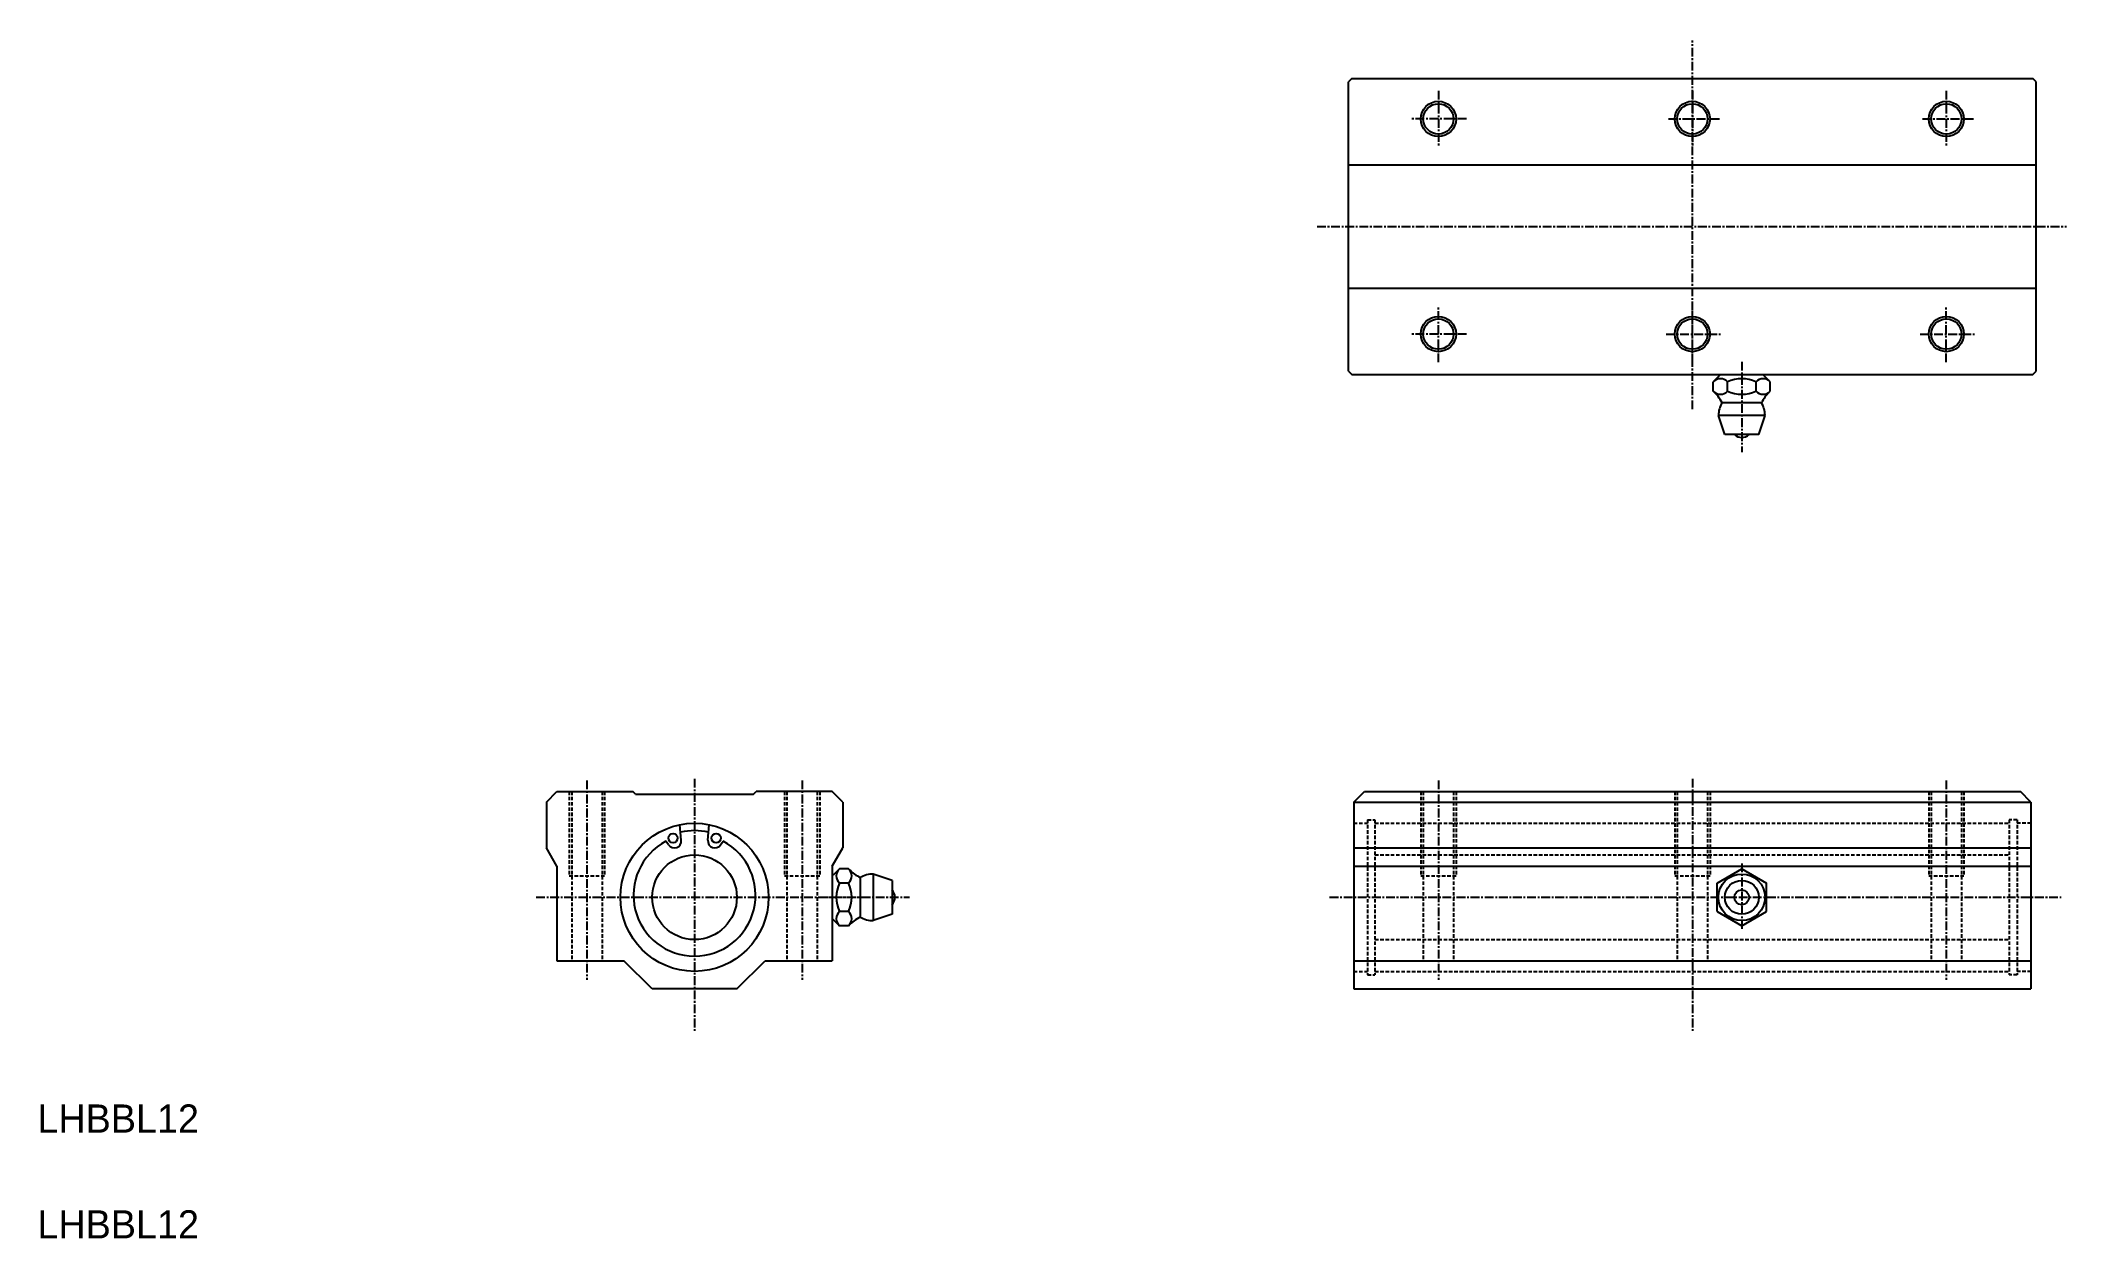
# Model space of a CAD drawing. Extents: x 10 to 298, y 10 to 180.
import ezdxf

# ---------------------------------------------------------------- set-up
doc = ezdxf.new("R2010")
doc.units = 0
doc.linetypes.add('CENTER', pattern=[2, 1.25, -0.25, 0.25, -0.25])
doc.linetypes.add('DASHED', pattern=[0.75, 0.5, -0.25])
doc.layers.get('0').update_dxf_attribs({"linetype": 'CONTINUOUS'})
doc.layers.add('CENTER', color=1, linetype='CENTER')

# ---------------------------------------------------------------- blocks, each defined once
blk = doc.blocks.new('A$C75322640')
at = {"color": 7, "linetype": 'CONTINUOUS'}
for p, q in [((-3, 0), (-4.04, -1.04)), ((0, 0), (0, 0)), ((-4.04, -2.34), (-4.04, -1.04)), ((-2.02, -2.34), (-2.02, -1.04)), ((2.02, -2.34), (2.02, -1.04)), ((4.04, -1.04), (3.13, -0.13)), ((4.04, -2.34), (4.04, -1.04)), ((2.8, -4), (-2.8, -4)), ((-2.4, -8.5), (-3.3, -5.8)), ((3.3, -5.8), (-3.3, -5.8)), ((-1.05, -8.5), (-2.4, -8.5)), ((1.05, -8.5), (-1.05, -8.5)), ((2.4, -8.5), (1.05, -8.5)), ((2.4, -8.5), (3.3, -5.8))]:
    blk.add_line(p, q, dxfattribs=at)
for centre, radius, start, end in [((-3.03, -1.95), 1.36, 41.9851, 138.0149), ((-3.03, -1.43), 1.36, 221.9851, 318.0149), ((-8.15, -6.71), 6, 26.874, 46.757), ((0, -5.35), 4.76, 64.8911, 115.1089), ((0, 1.97), 4.76, 244.8911, 295.1089), ((3.03, -1.95), 1.36, 41.985, 138.0149), ((3.03, -1.43), 1.36, 221.9851, 318.015), ((8.15, -6.71), 6, 135.0047, 153.126), ((0.19, -5.8), 3.49, 148.9518, 180), ((-0.19, -5.8), 3.49, 0, 31.0482), ((0, -7.33), 1.57, 228.2478, 311.7522)]:
    blk.add_arc(centre, radius, start, end, dxfattribs=at)
blk = doc.blocks.new('A$C38B63311')
at = {"layer": 'CENTER', "color": 1, "linetype": 'CENTER'}
blk.add_line((0, 1.82), (0, -10.98), dxfattribs=at)
at = {"color": 7, "linetype": 'CONTINUOUS'}
blk.add_blockref('A$C75322640', (0, 0), dxfattribs=at)
blk = doc.blocks.new('A$C0BF40FBB')
at = {"color": 7, "linetype": 'CONTINUOUS'}
for p, q in [((-3.5, 2.021), (0, 4.041)), ((0, 4.041), (3.5, 2.021)), ((-3.5, -2.021), (-3.5, 2.021)), ((3.5, -2.021), (3.5, 2.021)), ((-3.5, -2.021), (0, -4.041)), ((0, -4.041), (3.5, -2.021))]:
    blk.add_line(p, q, dxfattribs=at)
for radius in [3.3, 2.4, 1.049]:
    blk.add_circle((0, 0), radius, dxfattribs=at)

msp = doc.modelspace()

# ---------------------------------------------------------------- linework, layer by layer
at = {"color": 7, "linetype": 'CONTINUOUS'}
for p, q in [((196.35, 174.47), (195.85, 173.97)), ((195.85, 132.97), (195.85, 173.97)), ((196.35, 174.47), (292.85, 174.47)), ((293.35, 173.97), (292.85, 174.47)), ((293.35, 132.97), (293.35, 173.97)), ((195.85, 162.22), (293.35, 162.22)), ((195.85, 144.72), (293.35, 144.72)), ((195.85, 132.97), (196.35, 132.47)), ((196.35, 132.47), (292.85, 132.47)), ((292.85, 132.47), (293.35, 132.97)), ((82.15, 71.87), (83.65, 73.37)), ((82.15, 71.87), (82.15, 65.37)), ((83.65, 73.37), (94.4, 73.37)), ((94.8, 72.97), (94.4, 73.37)), ((94.8, 72.97), (111.5, 72.97)), ((111.5, 72.97), (111.9, 73.37)), ((122.65, 73.37), (111.9, 73.37)), ((124.15, 71.87), (122.65, 73.37)), ((124.15, 71.87), (124.15, 65.37)), ((196.6, 71.87), (198.1, 73.37)), ((196.6, 71.87), (292.6, 71.87)), ((196.6, 71.87), (196.6, 45.37)), ((198.1, 73.37), (291.1, 73.37)), ((292.6, 71.87), (291.1, 73.37)), ((292.6, 71.87), (292.6, 45.37)), ((99.46, 65.79), (99.1, 66.31)), ((101.27, 66.45), (101.08, 68.66)), ((105.03, 66.45), (105.23, 68.66)), ((106.85, 65.79), (107.21, 66.31)), ((83.65, 62.77), (82.15, 65.37)), ((122.65, 62.77), (124.15, 65.37)), ((196.6, 65.37), (292.6, 65.37)), ((83.65, 62.77), (83.65, 49.37)), ((122.65, 62.77), (122.65, 49.37)), ((196.6, 62.77), (292.6, 62.77)), ((83.65, 49.37), (93.15, 49.37)), ((97.15, 45.37), (93.15, 49.37)), ((109.15, 45.37), (113.15, 49.37)), ((113.15, 49.37), (122.65, 49.37)), ((196.6, 49.37), (292.6, 49.37)), ((204.85, 49.37), (204.85, 49.37)), ((244.6, 49.37), (244.6, 49.37)), ((109.15, 45.37), (97.15, 45.37)), ((196.6, 45.37), (292.6, 45.37))]:
    msp.add_line(p, q, dxfattribs=at)
at = {"color": 3, "linetype": 'DASHED'}
for p, q in [((85.4, 73.37), (85.4, 61.37)), ((85.75, 73.37), (85.75, 49.37)), ((90.05, 73.37), (90.05, 49.37)), ((90.4, 73.37), (90.4, 61.37)), ((115.9, 73.37), (115.9, 61.37)), ((116.25, 73.37), (116.25, 49.37)), ((120.55, 73.37), (120.55, 49.37)), ((120.9, 73.37), (120.9, 61.37)), ((206.1, 73.37), (206.1, 61.37)), ((206.45, 73.37), (206.45, 49.37)), ((210.75, 73.37), (210.75, 49.37)), ((211.1, 73.37), (211.1, 61.37)), ((242.1, 73.37), (242.1, 61.37)), ((242.45, 73.37), (242.45, 49.37)), ((246.75, 73.37), (246.75, 49.37)), ((247.1, 73.37), (247.1, 61.37)), ((278.1, 73.37), (278.1, 61.37)), ((278.45, 73.37), (278.45, 49.37)), ((282.75, 73.37), (282.75, 49.37)), ((283.1, 73.37), (283.1, 61.37)), ((198.56, 69.37), (198.56, 47.37)), ((198.56, 69.37), (199.6, 69.37)), ((199.6, 69.37), (199.6, 47.37)), ((289.49, 69.37), (289.49, 47.37)), ((290.64, 69.37), (289.49, 69.37)), ((290.64, 69.37), (290.64, 47.37)), ((196.6, 68.87), (198.56, 68.87)), ((199.6, 68.87), (289.49, 68.87)), ((292.6, 68.87), (290.64, 68.87)), ((199.6, 64.37), (289.49, 64.37)), ((90.4, 61.37), (85.4, 61.37)), ((120.9, 61.37), (115.9, 61.37)), ((211.1, 61.37), (206.1, 61.37)), ((247.1, 61.37), (242.1, 61.37)), ((283.1, 61.37), (278.1, 61.37)), ((199.6, 52.37), (289.49, 52.37)), ((196.6, 47.87), (198.56, 47.87)), ((198.56, 47.37), (199.6, 47.37)), ((199.6, 47.87), (289.49, 47.87)), ((290.64, 47.37), (289.49, 47.37)), ((292.6, 47.87), (290.64, 47.87))]:
    msp.add_line(p, q, dxfattribs=at)
at = {"color": 3}
for centre in [(208.6, 168.72), (244.6, 168.72), (280.6, 168.72), (208.6, 138.22), (244.6, 138.22), (280.6, 138.22)]:
    msp.add_circle(centre, 2.5, dxfattribs=at)
at = {"color": 7, "linetype": 'CONTINUOUS'}
for centre, radius in [((208.6, 168.72), 2.15), ((244.6, 168.72), 2.15), ((280.6, 168.72), 2.15), ((208.6, 138.22), 2.15), ((244.6, 138.22), 2.15), ((280.6, 138.22), 2.15), ((103.15, 58.37), 10.5), ((100.1, 66.76), 0.65), ((106.21, 66.76), 0.65), ((103.15, 58.37), 6)]:
    msp.add_circle(centre, radius, dxfattribs=at)
for centre, radius, start, end in [((103.15, 58.67), 8.65, 117.9872, 62.0128), ((100.28, 66.36), 1, 214.9779, 4.9921), ((103.15, 58.37), 9.45, 77.8934, 102.1066), ((106.03, 66.36), 1, 175.0079, 325.0221)]:
    msp.add_arc(centre, radius, start, end, dxfattribs=at)
at = {"layer": 'CENTER', "color": 1, "linetype": 'CENTER'}
for p, q in [((244.6, 127.57), (244.6, 179.84)), ((208.6, 172.72), (208.6, 164.72)), ((244.6, 172.72), (244.6, 164.72)), ((280.6, 172.72), (280.6, 164.72)), ((212.6, 168.72), (204.6, 168.72)), ((241.2, 168.72), (248.6, 168.72)), ((277.2, 168.72), (284.6, 168.72)), ((191.39, 153.47), (297.63, 153.47)), ((208.6, 134.22), (208.6, 142.22)), ((244.6, 134.22), (244.6, 142.22)), ((280.6, 134.22), (280.6, 142.22)), ((212.6, 138.22), (204.6, 138.22)), ((240.87, 138.22), (248.6, 138.22)), ((276.87, 138.22), (284.6, 138.22)), ((251.6, 134.29), (251.6, 121.49)), ((87.9, 74.94), (87.9, 46.65)), ((103.15, 75.17), (103.15, 39.17)), ((118.4, 74.94), (118.4, 46.65)), ((208.6, 74.94), (208.6, 46.65)), ((244.6, 75.17), (244.6, 39.17)), ((280.6, 74.94), (280.6, 46.65)), ((251.6, 63.17), (251.6, 53.85)), ((80.69, 58.37), (127.09, 58.37)), ((193.17, 58.37), (296.9, 58.37))]:
    msp.add_line(p, q, dxfattribs=at)

# ---------------------------------------------------------------- block references
at = {"color": 7, "linetype": 'CONTINUOUS'}
for name, p in [('A$C75322640', (251.6, 132.47)), ('A$C0BF40FBB', (251.6, 58.37))]:
    msp.add_blockref(name, p, dxfattribs=at)
at = {"color": 7, "linetype": 'CONTINUOUS', "rotation": 90}
msp.add_blockref('A$C38B63311', (122.65, 58.37), dxfattribs=at)

# ---------------------------------------------------------------- texts
at = {"color": 7, "linetype": 'CONTINUOUS'}
for p in [(10, 25), (10, 10)]:
    msp.add_text('LHBBL12', height=4, dxfattribs=at).set_placement(p)

doc.saveas('drawing.dxf')
